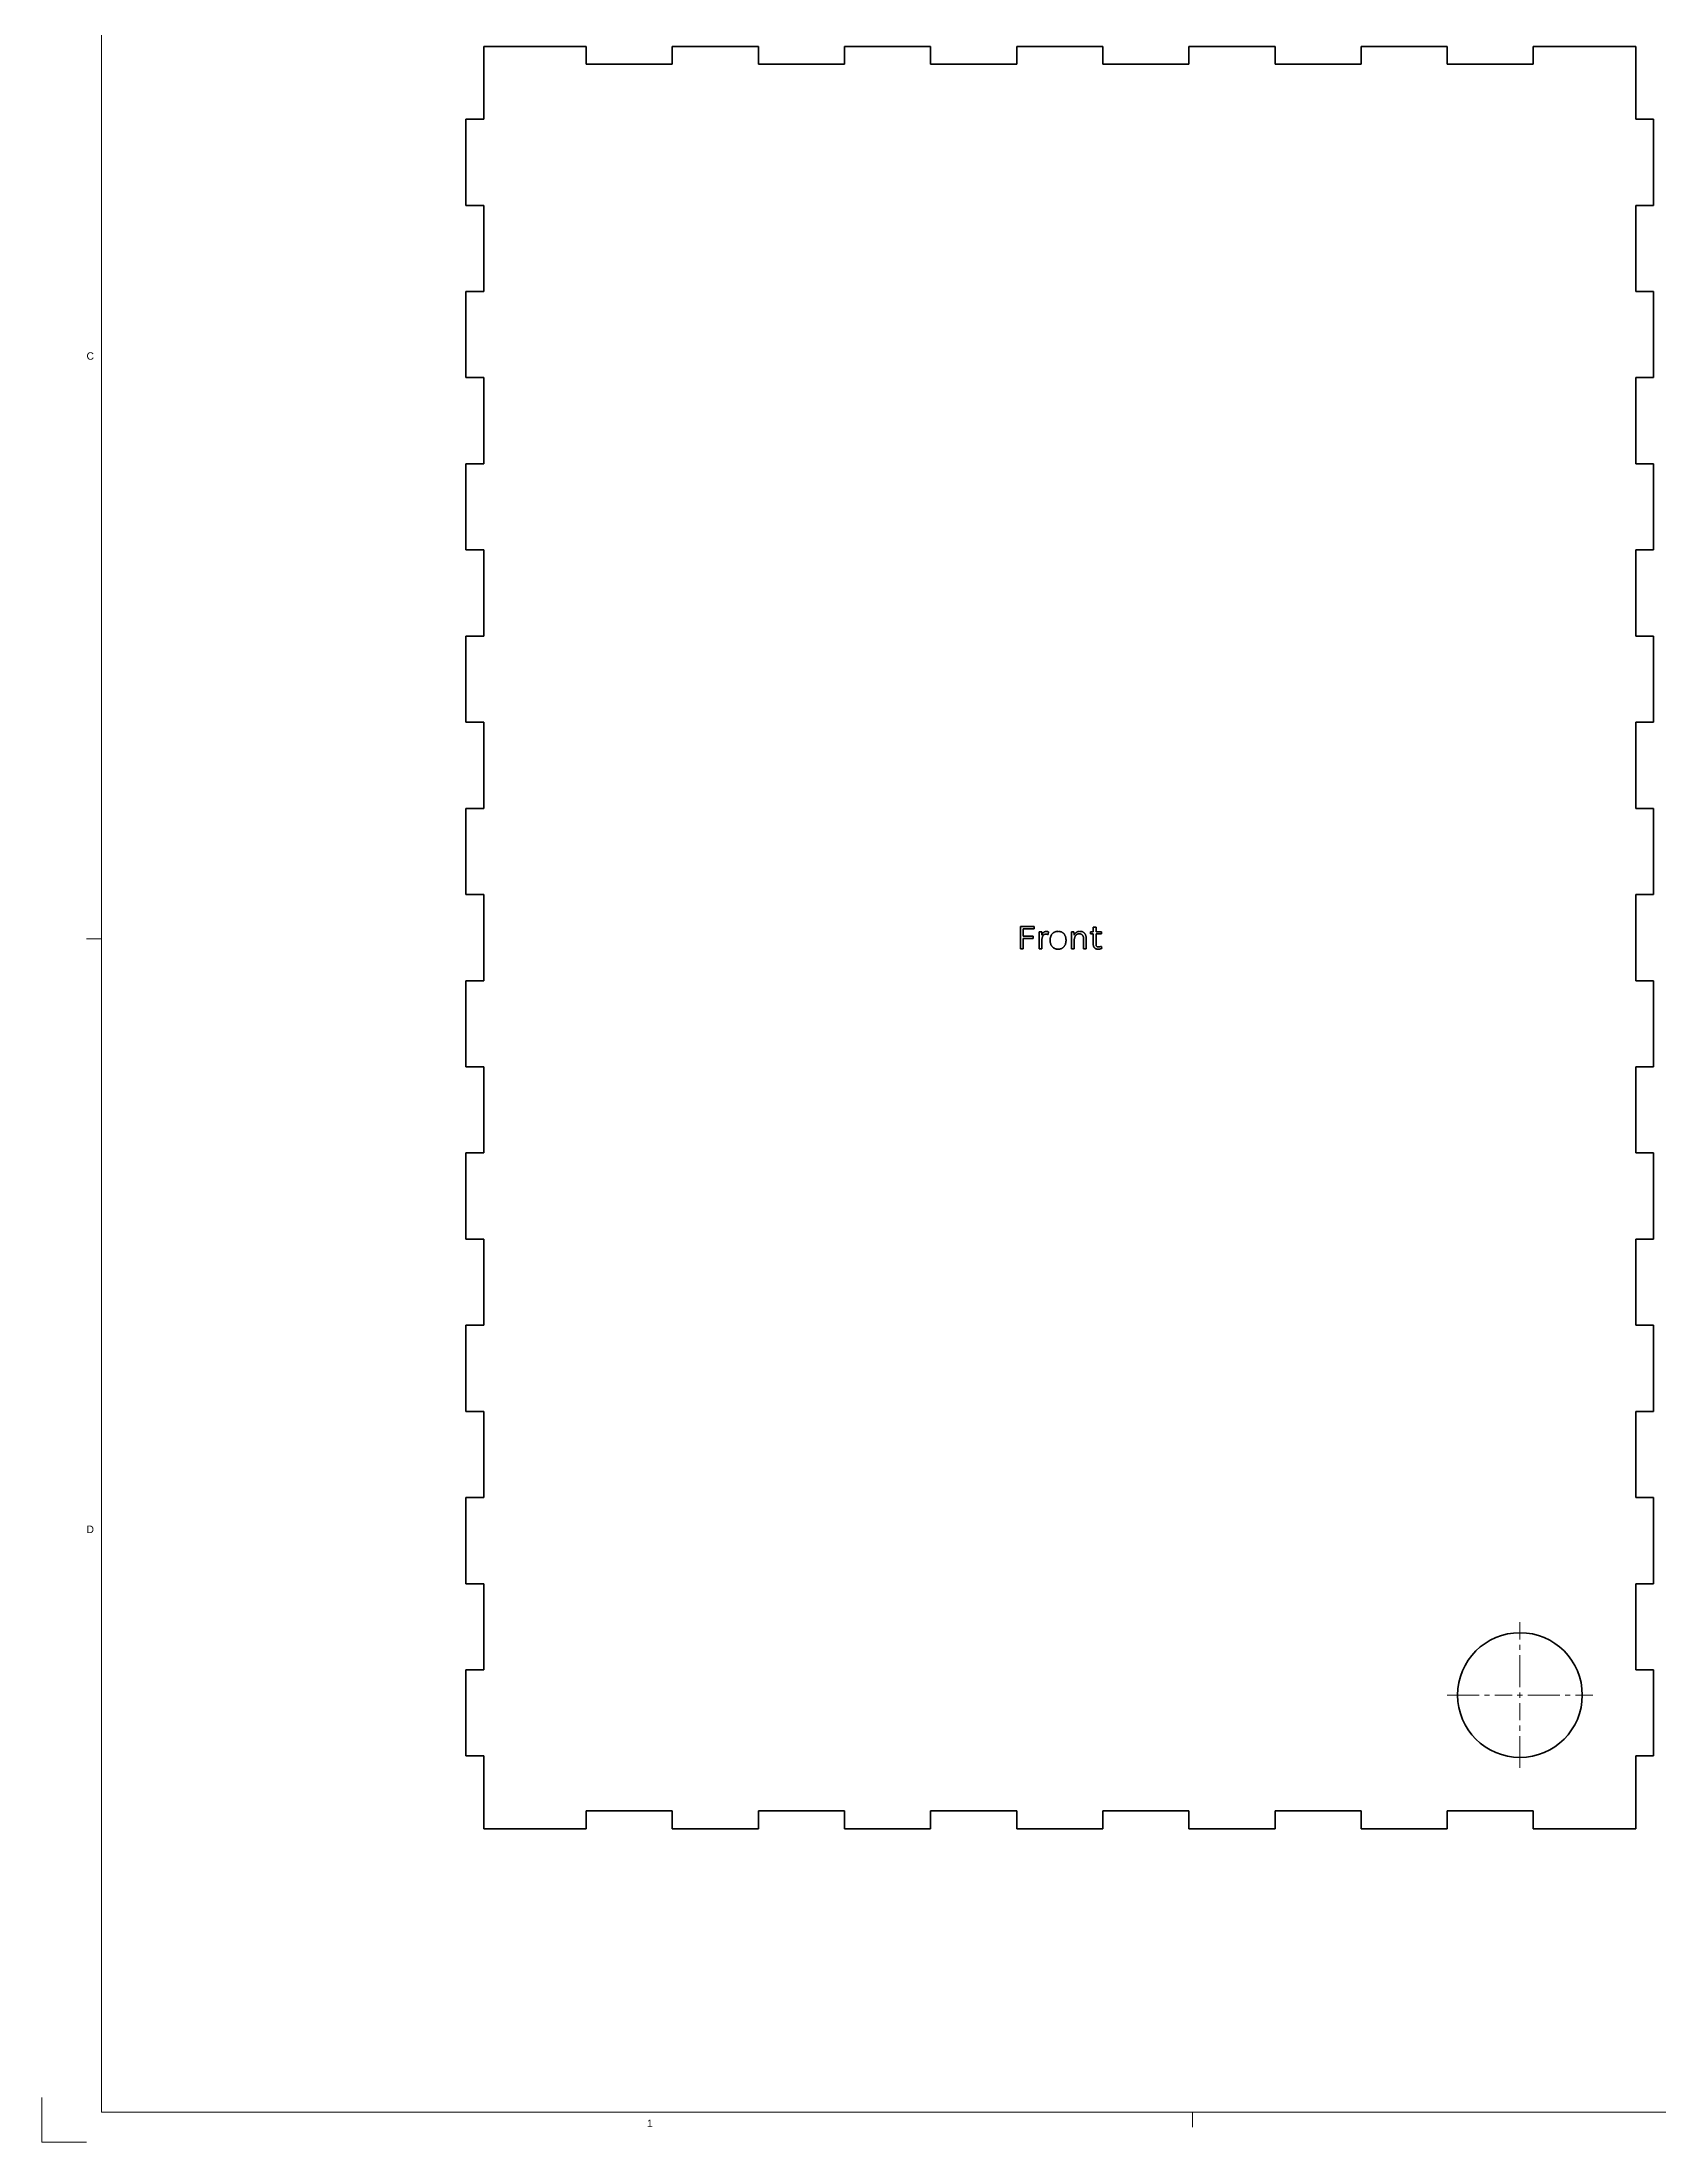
# Model space of a CAD drawing. Header units: millimetres. Extents: x 0 to 1500, y 0 to 1600.
# Drawn here: x 0 to 544, y 0 to 707 of the extents above; entities that cross this region are included whole.
import ezdxf

# ---------------------------------------------------------------- set-up
doc = ezdxf.new("R2010")
doc.units = ezdxf.units.MM
doc.header["$LTSCALE"] = 0.75
doc.linetypes.add('CENTER2', pattern=[28.575, 19.05, -3.175, 3.175, -3.175])
for name, color, linetype, lineweight in [('BORDER', 7, 'Continuous', 18), ('Smart Centers', 7, 'CENTER2', 18), ('Visible', 7, 'Continuous', 35)]:
    doc.layers.add(name, color=color, linetype=linetype, lineweight=lineweight)
doc.styles.get("Standard").update_dxf_attribs({"font": 'arial.ttf'})

# ---------------------------------------------------------------- blocks, each defined once
blk = doc.blocks.new('Custom1500.000000x1600.000000x4x4')
for p, q in [((20, 10), (20, 1590)), ((20, 405), (15, 405)), ((0, 0), (0, 15)), ((1490, 10), (20, 10)), ((387.5, 10), (387.5, 5)), ((0, 0), (15, 0))]:
    blk.add_line(p, q)
at = {"char_height": 2.5, "attachment_point": 1}
for s, insert in [('C', (15, 602.5)), ('D', (15, 207.5)), ('1', (203.75, 7.5))]:
    blk.add_mtext(s, dxfattribs=dict(at, insert=insert))
blk = doc.blocks.new('*U3')
at = {"layer": 'Smart Centers', "color": 0, "ltscale": 0.75, "transparency": 16777216}
for p, q in [((0, 2.678906), (0, 24.5)), ((-24.5, 0), (-2.678906, 0)), ((2.678906, 0), (24.5, 0)), ((0, -24.5), (0, -2.678906))]:
    blk.add_line(p, q, dxfattribs=at)
at = {"layer": 'Smart Centers', "color": 0, "linetype": 'Continuous', "ltscale": 0.75, "transparency": 16777216}
for p, q in [((-0.892969, 0), (0.892969, 0)), ((0, -0.892969), (0, 0.892969))]:
    blk.add_line(p, q, dxfattribs=at)

msp = doc.modelspace()

# ---------------------------------------------------------------- linework, layer by layer
at = {"layer": 'Visible'}
for p, q in [((148.791717, 705.452709), (148.791717, 680.952709)), ((183.291717, 705.452709), (148.791717, 705.452709)), ((183.291717, 699.452709), (183.291717, 705.452709)), ((212.291717, 705.452709), (212.291717, 699.452709)), ((241.291717, 705.452709), (212.291717, 705.452709)), ((241.291717, 699.452709), (241.291717, 705.452709)), ((270.291717, 705.452709), (270.291717, 699.452709)), ((299.291717, 705.452709), (270.291717, 705.452709)), ((299.291717, 699.452709), (299.291717, 705.452709)), ((328.291717, 705.452709), (328.291717, 699.452709)), ((357.291717, 705.452709), (328.291717, 705.452709)), ((357.291717, 699.452709), (357.291717, 705.452709)), ((386.291717, 705.452709), (386.291717, 699.452709)), ((415.291717, 705.452709), (386.291717, 705.452709)), ((415.291717, 699.452709), (415.291717, 705.452709)), ((444.291717, 705.452709), (444.291717, 699.452709)), ((473.291717, 705.452709), (444.291717, 705.452709)), ((473.291717, 699.452709), (473.291717, 705.452709)), ((502.291717, 705.452709), (502.291717, 699.452709)), ((536.791717, 705.452709), (502.291717, 705.452709)), ((536.791717, 680.952709), (536.791717, 705.452709)), ((212.291717, 699.452709), (183.291717, 699.452709)), ((270.291717, 699.452709), (241.291717, 699.452709)), ((328.291717, 699.452709), (299.291717, 699.452709)), ((386.291717, 699.452709), (357.291717, 699.452709)), ((444.291717, 699.452709), (415.291717, 699.452709)), ((502.291717, 699.452709), (473.291717, 699.452709)), ((142.791717, 680.952709), (142.791717, 651.952709)), ((148.791717, 680.952709), (142.791717, 680.952709)), ((542.791717, 680.952709), (536.791717, 680.952709)), ((542.791717, 651.952709), (542.791717, 680.952709)), ((142.791717, 651.952709), (148.791717, 651.952709)), ((148.791717, 651.952709), (148.791717, 622.952709)), ((536.791717, 651.952709), (542.791717, 651.952709)), ((536.791717, 622.952709), (536.791717, 651.952709)), ((142.791717, 622.952709), (142.791717, 593.952709)), ((148.791717, 622.952709), (142.791717, 622.952709)), ((542.791717, 622.952709), (536.791717, 622.952709)), ((542.791717, 593.952709), (542.791717, 622.952709)), ((142.791717, 593.952709), (148.791717, 593.952709)), ((148.791717, 593.952709), (148.791717, 564.952709)), ((536.791717, 593.952709), (542.791717, 593.952709)), ((536.791717, 564.952709), (536.791717, 593.952709)), ((142.791717, 564.952709), (142.791717, 535.952709)), ((148.791717, 564.952709), (142.791717, 564.952709)), ((542.791717, 564.952709), (536.791717, 564.952709)), ((542.791717, 535.952709), (542.791717, 564.952709)), ((142.791717, 535.952709), (148.791717, 535.952709)), ((148.791717, 535.952709), (148.791717, 506.952709)), ((536.791717, 535.952709), (542.791717, 535.952709)), ((536.791717, 506.952709), (536.791717, 535.952709)), ((142.791717, 506.952709), (142.791717, 477.952709)), ((148.791717, 506.952709), (142.791717, 506.952709)), ((542.791717, 506.952709), (536.791717, 506.952709)), ((542.791717, 477.952709), (542.791717, 506.952709)), ((142.791717, 477.952709), (148.791717, 477.952709)), ((148.791717, 477.952709), (148.791717, 448.952709)), ((536.791717, 477.952709), (542.791717, 477.952709)), ((536.791717, 448.952709), (536.791717, 477.952709)), ((142.791717, 448.952709), (142.791717, 419.952709)), ((148.791717, 448.952709), (142.791717, 448.952709)), ((542.791717, 448.952709), (536.791717, 448.952709)), ((542.791717, 419.952709), (542.791717, 448.952709)), ((142.791717, 419.952709), (148.791717, 419.952709)), ((148.791717, 419.952709), (148.791717, 390.952709)), ((536.791717, 419.952709), (542.791717, 419.952709)), ((536.791717, 390.952709), (536.791717, 419.952709)), ((329.534717, 409.220709), (334.118717, 409.220709)), ((329.534717, 401.684709), (329.534717, 409.220709)), ((330.470717, 408.416709), (330.470717, 405.908709)), ((334.118717, 408.416709), (330.470717, 408.416709)), ((330.470717, 405.908709), (333.866717, 405.908709)), ((333.866717, 405.104709), (330.470717, 405.104709)), ((330.470717, 405.104709), (330.470717, 401.684709)), ((333.866717, 405.908709), (333.866717, 405.104709)), ((334.118717, 409.220709), (334.118717, 408.416709)), ((335.822717, 407.432709), (336.758717, 407.432709)), ((335.822717, 401.684709), (335.822717, 407.432709)), ((336.758717, 407.432709), (336.758717, 406.327626)), ((336.758717, 406.327626), (336.772717, 406.366709)), ((336.759717, 404.417709), (336.758717, 404.276709)), ((336.758717, 404.276709), (336.758717, 401.684709)), ((336.764717, 404.554709), (336.759717, 404.417709)), ((336.771717, 404.688709), (336.764717, 404.554709)), ((336.781717, 404.817709), (336.771717, 404.688709)), ((336.772717, 406.366709), (336.824717, 406.492709)), ((336.793717, 404.943709), (336.781717, 404.817709)), ((336.809717, 405.066709), (336.793717, 404.943709)), ((336.827717, 405.184709), (336.809717, 405.066709)), ((336.824717, 406.492709), (336.879717, 406.611709)), ((336.848717, 405.299709), (336.827717, 405.184709)), ((336.872717, 405.411709), (336.848717, 405.299709)), ((336.899717, 405.518709), (336.872717, 405.411709)), ((336.879717, 406.611709), (336.939717, 406.723709)), ((336.929717, 405.621709), (336.899717, 405.518709)), ((336.962717, 405.720709), (336.929717, 405.621709)), ((336.939717, 406.723709), (337.002717, 406.827709)), ((336.999717, 405.813709), (336.962717, 405.720709)), ((337.039717, 405.902709), (336.999717, 405.813709)), ((337.002717, 406.827709), (337.070717, 406.924709)), ((337.083717, 405.987709), (337.039717, 405.902709)), ((337.070717, 406.924709), (337.141717, 407.014709)), ((337.130717, 406.066709), (337.083717, 405.987709)), ((337.180717, 406.141709), (337.130717, 406.066709)), ((337.141717, 407.014709), (337.216717, 407.096709)), ((337.234717, 406.211709), (337.180717, 406.141709)), ((337.216717, 407.096709), (337.295717, 407.171709)), ((337.291717, 406.276709), (337.234717, 406.211709)), ((337.352717, 406.337709), (337.291717, 406.276709)), ((337.295717, 407.171709), (337.378717, 407.239709)), ((337.416717, 406.392709), (337.352717, 406.337709)), ((337.378717, 407.239709), (337.464717, 407.300709)), ((337.485717, 406.442709), (337.416717, 406.392709)), ((337.464717, 407.300709), (337.554717, 407.353709)), ((337.557717, 406.485709), (337.485717, 406.442709)), ((337.554717, 407.353709), (337.647717, 407.399709)), ((337.633717, 406.523709), (337.557717, 406.485709)), ((337.714717, 406.555709), (337.633717, 406.523709)), ((337.647717, 407.399709), (337.744717, 407.439709)), ((337.798717, 406.581709), (337.714717, 406.555709)), ((337.744717, 407.439709), (337.845717, 407.471709)), ((337.886717, 406.602709), (337.798717, 406.581709)), ((337.845717, 407.471709), (337.949717, 407.496709)), ((337.978717, 406.616709), (337.886717, 406.602709)), ((337.949717, 407.496709), (338.056717, 407.514709)), ((338.074717, 406.625709), (337.978717, 406.616709)), ((338.056717, 407.514709), (338.167717, 407.524709)), ((338.174717, 406.628709), (338.074717, 406.625709)), ((338.167717, 407.524709), (338.282717, 407.528709)), ((338.206717, 406.628709), (338.174717, 406.628709)), ((338.238717, 406.626709), (338.206717, 406.628709)), ((338.271717, 406.624709), (338.238717, 406.626709)), ((338.306717, 406.622709), (338.271717, 406.624709)), ((338.282717, 407.528709), (338.320717, 407.528709)), ((338.340717, 406.618709), (338.306717, 406.622709)), ((338.320717, 407.528709), (338.394717, 407.526709)), ((338.376717, 406.614709), (338.340717, 406.618709)), ((338.413717, 406.609709), (338.376717, 406.614709)), ((338.394717, 407.526709), (338.430717, 407.524709)), ((338.450717, 406.603709), (338.413717, 406.609709)), ((338.430717, 407.524709), (338.466717, 407.521709)), ((338.528717, 406.589709), (338.450717, 406.603709)), ((338.466717, 407.521709), (338.501717, 407.518709)), ((338.501717, 407.518709), (338.535717, 407.515709)), ((338.606717, 406.573709), (338.528717, 406.589709)), ((338.535717, 407.515709), (338.568717, 407.511709)), ((338.568717, 407.511709), (338.601717, 407.506709)), ((338.601717, 407.506709), (338.633717, 407.501709)), ((338.682717, 406.555709), (338.606717, 406.573709)), ((338.633717, 407.501709), (338.697717, 407.489709)), ((338.719717, 406.546709), (338.682717, 406.555709)), ((338.697717, 407.489709), (338.761717, 407.475709)), ((338.755717, 406.537709), (338.719717, 406.546709)), ((338.791717, 406.527709), (338.755717, 406.537709)), ((338.761717, 407.475709), (338.825717, 407.459709)), ((338.826717, 406.517709), (338.791717, 406.527709)), ((338.825717, 407.459709), (338.889717, 407.441709)), ((338.860717, 406.507709), (338.826717, 406.517709)), ((338.894717, 406.496709), (338.860717, 406.507709)), ((338.889717, 407.441709), (338.922717, 407.431709)), ((338.954717, 407.420709), (338.894717, 406.496709)), ((338.922717, 407.431709), (338.954717, 407.420709)), ((339.560717, 404.552709), (339.563717, 404.747709)), ((339.563717, 404.358709), (339.560717, 404.552709)), ((339.563717, 404.747709), (339.574717, 404.935709)), ((339.574717, 404.171709), (339.563717, 404.358709)), ((339.574717, 404.935709), (339.591717, 405.117709)), ((339.591717, 403.990709), (339.574717, 404.171709)), ((339.591717, 405.117709), (339.616717, 405.293709)), ((339.616717, 403.815709), (339.591717, 403.990709)), ((339.616717, 405.293709), (339.647717, 405.462709)), ((339.647717, 403.646709), (339.616717, 403.815709)), ((339.647717, 405.462709), (339.685717, 405.624709)), ((339.685717, 403.484709), (339.647717, 403.646709)), ((339.685717, 405.624709), (339.731717, 405.781709)), ((339.731717, 403.327709), (339.685717, 403.484709)), ((339.731717, 405.781709), (339.783717, 405.931709)), ((339.783717, 403.177709), (339.731717, 403.327709)), ((339.783717, 405.931709), (339.842717, 406.074709)), ((339.842717, 403.034709), (339.783717, 403.177709)), ((339.842717, 406.074709), (339.908717, 406.211709)), ((339.908717, 402.896709), (339.842717, 403.034709)), ((339.908717, 406.211709), (339.980717, 406.342709)), ((339.980717, 406.342709), (340.057717, 406.466709)), ((340.057717, 406.466709), (340.140717, 406.583709)), ((340.140717, 406.583709), (340.227717, 406.694709)), ((340.227717, 406.694709), (340.320717, 406.798709)), ((340.320717, 406.798709), (340.417717, 406.896709)), ((340.417717, 406.896709), (340.520717, 406.987709)), ((340.520717, 406.987709), (340.628717, 407.072709)), ((340.628717, 407.072709), (340.741717, 407.150709)), ((340.741717, 407.150709), (340.859717, 407.222709)), ((340.859717, 407.222709), (340.981717, 407.287709)), ((340.981717, 407.287709), (341.107717, 407.345709)), ((341.107717, 407.345709), (341.236717, 407.396709)), ((341.236717, 407.396709), (341.369717, 407.441709)), ((341.369717, 407.441709), (341.505717, 407.478709)), ((341.505717, 407.478709), (341.644717, 407.509709)), ((341.644717, 407.509709), (341.787717, 407.533709)), ((341.787717, 407.533709), (341.933717, 407.550709)), ((341.933717, 407.550709), (342.083717, 407.561709)), ((342.083717, 407.561709), (342.236717, 407.564709)), ((342.236717, 407.564709), (342.388717, 407.561709)), ((342.388717, 407.561709), (342.537717, 407.550709)), ((342.537717, 407.550709), (342.682717, 407.533709)), ((342.682717, 407.533709), (342.824717, 407.509709)), ((342.824717, 407.509709), (342.963717, 407.478709)), ((342.963717, 407.478709), (343.098717, 407.441709)), ((343.098717, 407.441709), (343.230717, 407.396709)), ((343.230717, 407.396709), (343.359717, 407.345709)), ((343.359717, 407.345709), (343.485717, 407.287709)), ((343.485717, 407.287709), (343.607717, 407.222709)), ((343.607717, 407.222709), (343.725717, 407.150709)), ((343.725717, 407.150709), (343.838717, 407.072709)), ((343.838717, 407.072709), (343.946717, 406.987709)), ((343.946717, 406.987709), (344.048717, 406.896709)), ((344.048717, 406.896709), (344.146717, 406.798709)), ((344.146717, 406.798709), (344.238717, 406.694709)), ((344.238717, 406.694709), (344.325717, 406.583709)), ((344.325717, 406.583709), (344.407717, 406.466709)), ((344.407717, 406.466709), (344.483717, 406.342709)), ((344.483717, 406.342709), (344.555717, 406.211709)), ((344.555717, 406.211709), (344.621717, 406.074709)), ((344.621717, 403.034709), (344.555717, 402.896709)), ((344.621717, 406.074709), (344.679717, 405.931709)), ((344.679717, 403.177709), (344.621717, 403.034709)), ((344.679717, 405.931709), (344.731717, 405.781709)), ((344.731717, 403.327709), (344.679717, 403.177709)), ((344.731717, 405.781709), (344.776717, 405.624709)), ((344.776717, 403.484709), (344.731717, 403.327709)), ((344.776717, 405.624709), (344.814717, 405.462709)), ((344.814717, 403.646709), (344.776717, 403.484709)), ((344.814717, 405.462709), (344.845717, 405.293709)), ((344.845717, 403.815709), (344.814717, 403.646709)), ((344.845717, 405.293709), (344.869717, 405.117709)), ((344.869717, 403.990709), (344.845717, 403.815709)), ((344.869717, 405.117709), (344.886717, 404.935709)), ((344.886717, 404.171709), (344.869717, 403.990709)), ((344.886717, 404.935709), (344.897717, 404.747709)), ((344.897717, 404.358709), (344.886717, 404.171709)), ((344.897717, 404.747709), (344.900717, 404.552709)), ((344.900717, 404.552709), (344.897717, 404.358709)), ((346.718717, 407.420709), (347.522717, 407.420709)), ((346.718717, 401.684709), (346.718717, 407.420709)), ((347.522717, 407.420709), (347.635521, 406.292677)), ((347.635521, 406.292677), (347.673717, 406.376709)), ((347.656717, 404.539709), (347.654717, 404.396709)), ((347.654717, 404.396709), (347.654717, 401.684709)), ((347.662717, 404.678709), (347.656717, 404.539709)), ((347.672717, 404.814709), (347.662717, 404.678709)), ((347.687717, 404.945709), (347.672717, 404.814709)), ((347.673717, 406.376709), (347.738717, 406.501709)), ((347.705717, 405.072709), (347.687717, 404.945709)), ((347.727717, 405.195709), (347.705717, 405.072709)), ((347.754717, 405.314709), (347.727717, 405.195709)), ((347.738717, 406.501709), (347.808717, 406.619709)), ((347.785717, 405.429709), (347.754717, 405.314709)), ((347.819717, 405.540709), (347.785717, 405.429709)), ((347.808717, 406.619709), (347.883717, 406.731709)), ((347.858717, 405.647709), (347.819717, 405.540709)), ((347.901717, 405.750709), (347.858717, 405.647709)), ((347.883717, 406.731709), (347.962717, 406.836709)), ((347.947717, 405.847709), (347.901717, 405.750709)), ((347.996717, 405.940709), (347.947717, 405.847709)), ((347.962717, 406.836709), (348.047717, 406.934709)), ((348.049717, 406.028709), (347.996717, 405.940709)), ((348.047717, 406.934709), (348.136717, 407.026709)), ((348.106717, 406.111709), (348.049717, 406.028709)), ((348.165717, 406.190709), (348.106717, 406.111709)), ((348.136717, 407.026709), (348.230717, 407.111709)), ((348.229717, 406.263709), (348.165717, 406.190709)), ((348.296717, 406.331709), (348.229717, 406.263709)), ((348.230717, 407.111709), (348.329717, 407.189709)), ((348.366717, 406.395709), (348.296717, 406.331709)), ((348.329717, 407.189709), (348.433717, 407.260709)), ((348.440717, 406.454709), (348.366717, 406.395709)), ((348.433717, 407.260709), (348.541717, 407.324709)), ((348.517717, 406.508709), (348.440717, 406.454709)), ((348.597717, 406.556709), (348.517717, 406.508709)), ((348.541717, 407.324709), (348.653717, 407.380709)), ((348.679717, 406.598709), (348.597717, 406.556709)), ((348.653717, 407.380709), (348.770717, 407.429709)), ((348.764717, 406.634709), (348.679717, 406.598709)), ((348.852717, 406.666709), (348.764717, 406.634709)), ((348.770717, 407.429709), (348.891717, 407.470709)), ((348.943717, 406.691709), (348.852717, 406.666709)), ((348.891717, 407.470709), (349.016717, 407.504709)), ((349.037717, 406.711709), (348.943717, 406.691709)), ((349.016717, 407.504709), (349.146717, 407.530709)), ((349.133717, 406.725709), (349.037717, 406.711709)), ((349.232717, 406.733709), (349.133717, 406.725709)), ((349.146717, 407.530709), (349.280717, 407.549709)), ((349.334717, 406.736709), (349.232717, 406.733709)), ((349.280717, 407.549709), (349.419717, 407.560709)), ((349.467717, 406.732709), (349.334717, 406.736709)), ((349.419717, 407.560709), (349.562717, 407.564709)), ((349.594717, 406.719709), (349.467717, 406.732709)), ((349.562717, 407.564709), (349.696717, 407.561709)), ((349.715717, 406.697709), (349.594717, 406.719709)), ((349.696717, 407.561709), (349.825717, 407.552709)), ((349.831717, 406.667709), (349.715717, 406.697709)), ((349.825717, 407.552709), (349.951717, 407.537709)), ((349.941717, 406.629709), (349.831717, 406.667709)), ((350.045717, 406.582709), (349.941717, 406.629709)), ((349.951717, 407.537709), (350.073717, 407.516709)), ((350.144717, 406.526709), (350.045717, 406.582709)), ((350.073717, 407.516709), (350.191717, 407.488709)), ((350.236717, 406.461709), (350.144717, 406.526709)), ((350.191717, 407.488709), (350.305717, 407.455709)), ((350.324717, 406.389709), (350.236717, 406.461709)), ((350.305717, 407.455709), (350.416717, 407.416709)), ((350.405717, 406.307709), (350.324717, 406.389709)), ((350.480717, 406.217709), (350.405717, 406.307709)), ((350.416717, 407.416709), (350.522717, 407.370709)), ((350.546717, 406.120709), (350.480717, 406.217709)), ((350.522717, 407.370709), (350.624717, 407.319709)), ((350.605717, 406.014709), (350.546717, 406.120709)), ((350.657717, 405.901709), (350.605717, 406.014709)), ((350.624717, 407.319709), (350.723717, 407.261709)), ((350.700717, 405.780709), (350.657717, 405.901709)), ((350.735717, 405.651709), (350.700717, 405.780709)), ((350.723717, 407.261709), (350.817717, 407.198709)), ((350.763717, 405.514709), (350.735717, 405.651709)), ((350.782717, 405.369709), (350.763717, 405.514709)), ((350.794717, 405.216709), (350.782717, 405.369709)), ((350.798717, 405.056709), (350.794717, 405.216709)), ((350.798717, 401.684709), (350.798717, 405.056709)), ((350.817717, 407.198709), (350.907717, 407.129709)), ((350.907717, 407.129709), (350.993717, 407.056709)), ((350.993717, 407.056709), (351.073717, 406.977709)), ((351.073717, 406.977709), (351.150717, 406.893709)), ((351.150717, 406.893709), (351.222717, 406.803709)), ((351.222717, 406.803709), (351.289717, 406.709709)), ((351.289717, 406.709709), (351.352717, 406.609709)), ((351.352717, 406.609709), (351.410717, 406.504709)), ((351.410717, 406.504709), (351.464717, 406.394709)), ((351.464717, 406.394709), (351.513717, 406.279709)), ((351.513717, 406.279709), (351.557717, 406.160709)), ((351.557717, 406.160709), (351.596717, 406.037709)), ((351.596717, 406.037709), (351.629717, 405.909709)), ((351.629717, 405.909709), (351.658717, 405.777709)), ((351.658717, 405.777709), (351.681717, 405.642709)), ((351.681717, 405.642709), (351.699717, 405.502709)), ((351.699717, 405.502709), (351.712717, 405.357709)), ((351.712717, 405.357709), (351.719717, 405.209709)), ((351.719717, 405.209709), (351.722717, 405.056709)), ((351.722717, 405.056709), (351.722717, 401.684709)), ((353.156717, 407.420709), (354.080717, 407.420709)), ((353.156717, 406.772709), (353.156717, 407.420709)), ((354.080717, 406.772709), (353.156717, 406.772709)), ((354.080717, 409.016709), (355.004717, 409.016709)), ((354.080717, 407.420709), (354.080717, 409.016709)), ((354.080717, 403.160709), (354.080717, 406.772709)), ((354.082717, 403.054709), (354.080717, 403.160709)), ((354.089717, 402.951709), (354.082717, 403.054709)), ((355.004717, 409.016709), (355.004717, 407.420709)), ((355.004717, 407.420709), (356.816717, 407.420709)), ((355.004717, 406.772709), (355.004717, 403.184709)), ((356.816717, 406.772709), (355.004717, 406.772709)), ((355.004717, 403.184709), (355.012717, 403.015709)), ((355.012717, 403.015709), (355.037717, 402.864709)), ((356.816717, 407.420709), (356.816717, 406.772709)), ((330.470717, 401.684709), (329.534717, 401.684709)), ((336.758717, 401.684709), (335.822717, 401.684709)), ((339.980717, 402.765709), (339.908717, 402.896709)), ((340.057717, 402.640709), (339.980717, 402.765709)), ((340.140717, 402.522709), (340.057717, 402.640709)), ((340.227717, 402.411709), (340.140717, 402.522709)), ((340.320717, 402.306709), (340.227717, 402.411709)), ((340.417717, 402.208709), (340.320717, 402.306709)), ((340.520717, 402.117709), (340.417717, 402.208709)), ((340.628717, 402.032709), (340.520717, 402.117709)), ((340.741717, 401.954709), (340.628717, 402.032709)), ((340.859717, 401.882709), (340.741717, 401.954709)), ((340.981717, 401.817709), (340.859717, 401.882709)), ((341.107717, 401.759709), (340.981717, 401.817709)), ((341.236717, 401.708709), (341.107717, 401.759709)), ((341.369717, 401.663709), (341.236717, 401.708709)), ((341.505717, 401.625709), (341.369717, 401.663709)), ((341.644717, 401.595709), (341.505717, 401.625709)), ((341.787717, 401.571709), (341.644717, 401.595709)), ((341.933717, 401.554709), (341.787717, 401.571709)), ((342.083717, 401.543709), (341.933717, 401.554709)), ((342.236717, 401.540709), (342.083717, 401.543709)), ((342.388717, 401.543709), (342.236717, 401.540709)), ((342.537717, 401.554709), (342.388717, 401.543709)), ((342.682717, 401.571709), (342.537717, 401.554709)), ((342.824717, 401.595709), (342.682717, 401.571709)), ((342.963717, 401.625709), (342.824717, 401.595709)), ((343.098717, 401.663709), (342.963717, 401.625709)), ((343.230717, 401.708709), (343.098717, 401.663709)), ((343.359717, 401.759709), (343.230717, 401.708709)), ((343.485717, 401.817709), (343.359717, 401.759709)), ((343.607717, 401.882709), (343.485717, 401.817709)), ((343.725717, 401.954709), (343.607717, 401.882709)), ((343.838717, 402.032709), (343.725717, 401.954709)), ((343.946717, 402.117709), (343.838717, 402.032709)), ((344.048717, 402.208709), (343.946717, 402.117709)), ((344.146717, 402.306709), (344.048717, 402.208709)), ((344.238717, 402.411709), (344.146717, 402.306709)), ((344.325717, 402.522709), (344.238717, 402.411709)), ((344.407717, 402.640709), (344.325717, 402.522709)), ((344.483717, 402.765709), (344.407717, 402.640709)), ((344.555717, 402.896709), (344.483717, 402.765709)), ((347.654717, 401.684709), (346.718717, 401.684709)), ((351.722717, 401.684709), (350.798717, 401.684709)), ((354.099717, 402.852709), (354.089717, 402.951709)), ((354.115717, 402.757709), (354.099717, 402.852709)), ((354.134717, 402.665709), (354.115717, 402.757709)), ((354.158717, 402.577709), (354.134717, 402.665709)), ((354.186717, 402.492709), (354.158717, 402.577709)), ((354.218717, 402.411709), (354.186717, 402.492709)), ((354.255717, 402.334709), (354.218717, 402.411709)), ((354.296717, 402.260709), (354.255717, 402.334709)), ((354.341717, 402.190709), (354.296717, 402.260709)), ((354.389717, 402.123709), (354.341717, 402.190709)), ((354.440717, 402.060709), (354.389717, 402.123709)), ((354.494717, 402.001709), (354.440717, 402.060709)), ((354.551717, 401.945709), (354.494717, 402.001709)), ((354.611717, 401.893709), (354.551717, 401.945709)), ((354.675717, 401.844709), (354.611717, 401.893709)), ((354.741717, 401.799709), (354.675717, 401.844709)), ((354.811717, 401.758709), (354.741717, 401.799709)), ((354.884717, 401.720709), (354.811717, 401.758709)), ((354.959717, 401.686709), (354.884717, 401.720709)), ((355.037717, 401.655709), (354.959717, 401.686709)), ((355.037717, 402.864709), (355.079717, 402.731709)), ((355.116717, 401.628709), (355.037717, 401.655709)), ((355.079717, 402.731709), (355.136717, 402.616709)), ((355.197717, 401.605709), (355.116717, 401.628709)), ((355.136717, 402.616709), (355.211717, 402.518709)), ((355.280717, 401.585709), (355.197717, 401.605709)), ((355.211717, 402.518709), (355.302717, 402.438709)), ((355.365717, 401.569709), (355.280717, 401.585709)), ((355.302717, 402.438709), (355.410717, 402.376709)), ((355.452717, 401.556709), (355.365717, 401.569709)), ((355.410717, 402.376709), (355.534717, 402.332709)), ((355.541717, 401.547709), (355.452717, 401.556709)), ((355.534717, 402.332709), (355.675717, 402.305709)), ((355.631717, 401.542709), (355.541717, 401.547709)), ((355.724717, 401.540709), (355.631717, 401.542709)), ((355.675717, 402.305709), (355.832717, 402.296709)), ((355.789717, 401.541709), (355.724717, 401.540709)), ((355.853717, 401.543709), (355.789717, 401.541709)), ((355.832717, 402.296709), (355.930717, 402.298709)), ((355.917717, 401.548709), (355.853717, 401.543709)), ((355.980717, 401.553709), (355.917717, 401.548709)), ((355.930717, 402.298709), (355.978717, 402.301709)), ((355.978717, 402.301709), (356.026717, 402.305709)), ((356.043717, 401.561709), (355.980717, 401.553709)), ((356.026717, 402.305709), (356.122717, 402.315709)), ((356.105717, 401.570709), (356.043717, 401.561709)), ((356.167717, 401.581709), (356.105717, 401.570709)), ((356.122717, 402.315709), (356.169717, 402.322709)), ((356.229717, 401.594709), (356.167717, 401.581709)), ((356.169717, 402.322709), (356.263717, 402.340709)), ((356.290717, 401.608709), (356.229717, 401.594709)), ((356.263717, 402.340709), (356.309717, 402.350709)), ((356.351717, 401.624709), (356.290717, 401.608709)), ((356.309717, 402.350709), (356.356717, 402.361709)), ((356.412717, 401.641709), (356.351717, 401.624709)), ((356.356717, 402.361709), (356.404717, 402.374709)), ((356.404717, 402.374709), (356.453717, 402.387709)), ((356.472717, 401.660709), (356.412717, 401.641709)), ((356.453717, 402.387709), (356.503717, 402.402709)), ((356.533717, 401.679709), (356.472717, 401.660709)), ((356.503717, 402.402709), (356.554717, 402.418709)), ((356.594717, 401.699709), (356.533717, 401.679709)), ((356.554717, 402.418709), (356.607717, 402.434709)), ((356.655717, 401.720709), (356.594717, 401.699709)), ((356.607717, 402.434709), (356.660717, 402.452709)), ((356.716717, 401.742709), (356.655717, 401.720709)), ((356.660717, 402.452709), (356.715717, 402.471709)), ((356.715717, 402.471709), (356.771717, 402.491709)), ((356.777717, 401.765709), (356.716717, 401.742709)), ((356.771717, 402.491709), (356.828717, 402.512709)), ((356.838717, 401.789709), (356.777717, 401.765709)), ((356.828717, 402.512709), (356.960717, 401.840709)), ((356.899717, 401.814709), (356.838717, 401.789709)), ((356.960717, 401.840709), (356.899717, 401.814709)), ((142.791717, 390.952709), (142.791717, 361.952709)), ((148.791717, 390.952709), (142.791717, 390.952709)), ((542.791717, 390.952709), (536.791717, 390.952709)), ((542.791717, 361.952709), (542.791717, 390.952709)), ((142.791717, 361.952709), (148.791717, 361.952709)), ((148.791717, 361.952709), (148.791717, 332.952709)), ((536.791717, 361.952709), (542.791717, 361.952709)), ((536.791717, 332.952709), (536.791717, 361.952709)), ((142.791717, 332.952709), (142.791717, 303.952709)), ((148.791717, 332.952709), (142.791717, 332.952709)), ((542.791717, 332.952709), (536.791717, 332.952709)), ((542.791717, 303.952709), (542.791717, 332.952709)), ((142.791717, 303.952709), (148.791717, 303.952709)), ((148.791717, 303.952709), (148.791717, 274.952709)), ((536.791717, 303.952709), (542.791717, 303.952709)), ((536.791717, 274.952709), (536.791717, 303.952709)), ((142.791717, 274.952709), (142.791717, 245.952709)), ((148.791717, 274.952709), (142.791717, 274.952709)), ((542.791717, 274.952709), (536.791717, 274.952709)), ((542.791717, 245.952709), (542.791717, 274.952709)), ((142.791717, 245.952709), (148.791717, 245.952709)), ((148.791717, 245.952709), (148.791717, 216.952709)), ((536.791717, 245.952709), (542.791717, 245.952709)), ((536.791717, 216.952709), (536.791717, 245.952709)), ((142.791717, 216.952709), (142.791717, 187.952709)), ((148.791717, 216.952709), (142.791717, 216.952709)), ((542.791717, 216.952709), (536.791717, 216.952709)), ((542.791717, 187.952709), (542.791717, 216.952709)), ((142.791717, 187.952709), (148.791717, 187.952709)), ((148.791717, 187.952709), (148.791717, 158.952709)), ((536.791717, 187.952709), (542.791717, 187.952709)), ((536.791717, 158.952709), (536.791717, 187.952709)), ((142.791717, 158.952709), (142.791717, 129.952709)), ((148.791717, 158.952709), (142.791717, 158.952709)), ((542.791717, 158.952709), (536.791717, 158.952709)), ((542.791717, 129.952709), (542.791717, 158.952709)), ((142.791717, 129.952709), (148.791717, 129.952709)), ((148.791717, 129.952709), (148.791717, 105.452709)), ((536.791717, 129.952709), (542.791717, 129.952709)), ((536.791717, 105.452709), (536.791717, 129.952709)), ((183.291717, 111.452709), (212.291717, 111.452709)), ((183.291717, 105.452709), (183.291717, 111.452709)), ((212.291717, 111.452709), (212.291717, 105.452709)), ((241.291717, 111.452709), (270.291717, 111.452709)), ((241.291717, 105.452709), (241.291717, 111.452709)), ((270.291717, 111.452709), (270.291717, 105.452709)), ((299.291717, 111.452709), (328.291717, 111.452709)), ((299.291717, 105.452709), (299.291717, 111.452709)), ((328.291717, 111.452709), (328.291717, 105.452709)), ((357.291717, 111.452709), (386.291717, 111.452709)), ((357.291717, 105.452709), (357.291717, 111.452709)), ((386.291717, 111.452709), (386.291717, 105.452709)), ((415.291717, 111.452709), (444.291717, 111.452709)), ((415.291717, 105.452709), (415.291717, 111.452709)), ((444.291717, 111.452709), (444.291717, 105.452709)), ((473.291717, 111.452709), (502.291717, 111.452709)), ((473.291717, 105.452709), (473.291717, 111.452709)), ((502.291717, 111.452709), (502.291717, 105.452709)), ((148.791717, 105.452709), (183.291717, 105.452709)), ((212.291717, 105.452709), (241.291717, 105.452709)), ((270.291717, 105.452709), (299.291717, 105.452709)), ((328.291717, 105.452709), (357.291717, 105.452709)), ((386.291717, 105.452709), (415.291717, 105.452709)), ((444.291717, 105.452709), (473.291717, 105.452709)), ((502.291717, 105.452709), (536.791717, 105.452709))]:
    msp.add_line(p, q, dxfattribs=at)
at = {"layer": 'Visible', "extrusion": (0, 0, -1)}
msp.add_circle((-497.791717, 150.452709), 21, dxfattribs=at)

# ---------------------------------------------------------------- block references
at = {"layer": 'BORDER'}
msp.add_blockref('Custom1500.000000x1600.000000x4x4', (0, 0), dxfattribs=at)
at = {"layer": 'Smart Centers', "ltscale": 0.75}
msp.add_blockref('*U3', (497.791717, 150.452709), dxfattribs=at)

doc.saveas('drawing.dxf')
